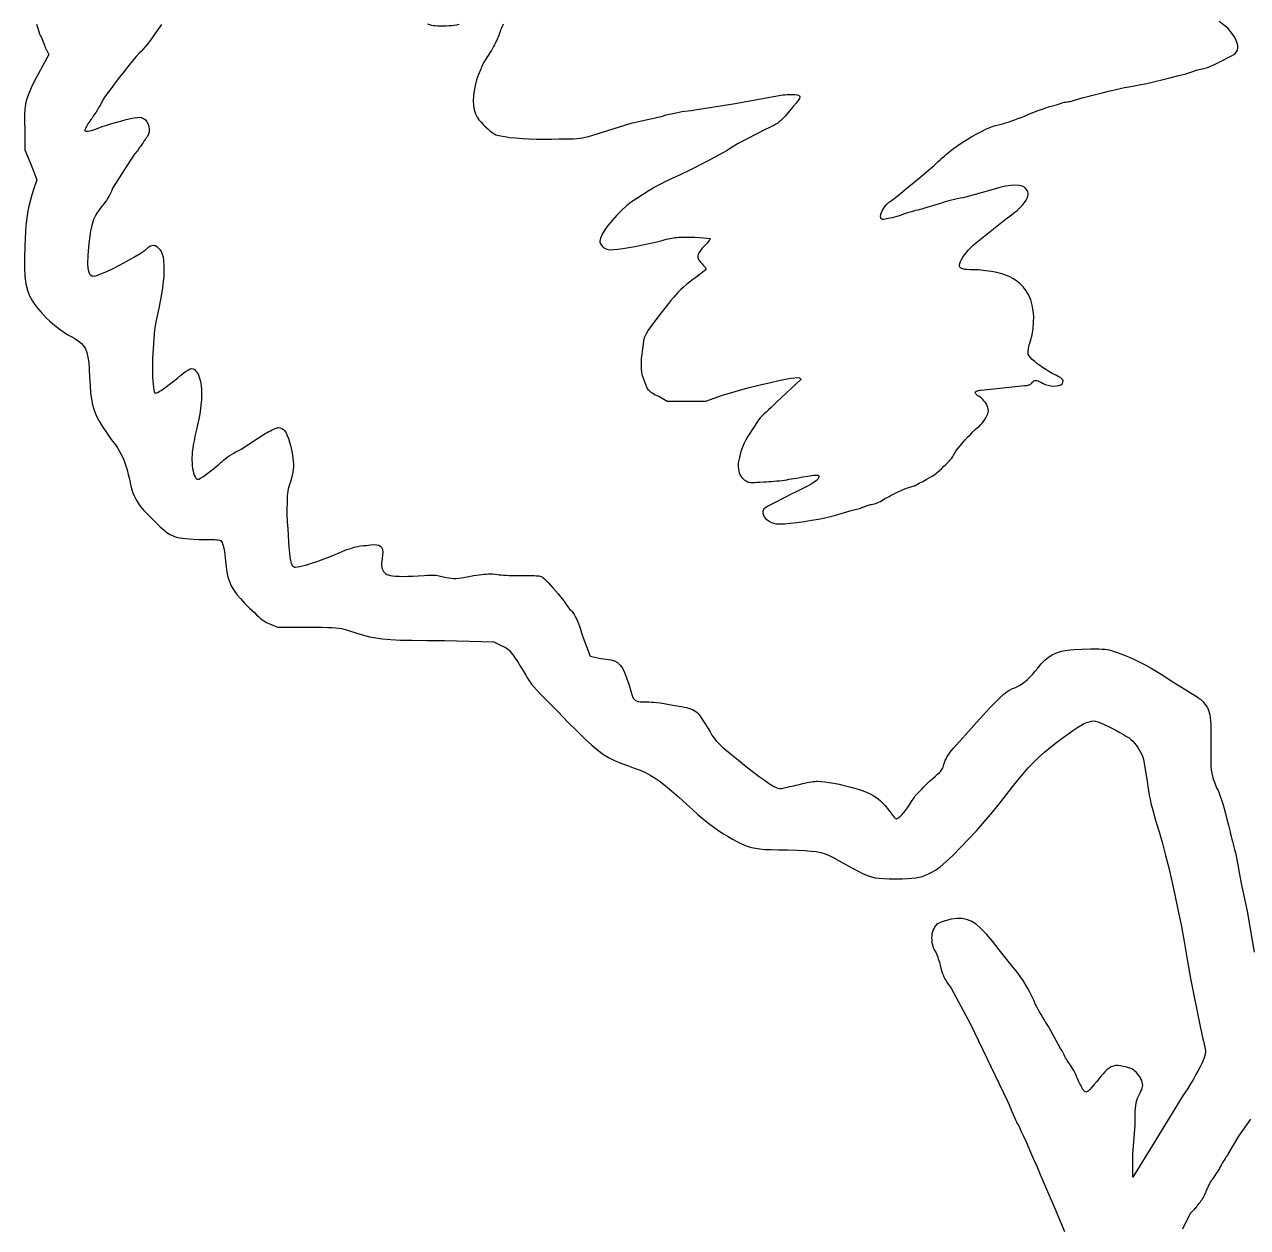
# Model space of a CAD drawing. Extents: x 0.1 to 14.4, y 0 to 16.2.
# Drawn here: x 0.57 to 3.623, y 8.661 to 11.664 of the extents above; entities that cross this region are included whole.
import ezdxf

# ---------------------------------------------------------------- set-up
doc = ezdxf.new("R2010")
doc.units = 0
doc.layers.get('0').update_dxf_attribs({"color": 5, "linetype": 'CONTINUOUS'})
doc.layers.add('1', color=1, linetype='CONTINUOUS')

msp = doc.modelspace()

# ---------------------------------------------------------------- linework, layer by layer
at = {"linetype": 'CONTINUOUS'}
for points in [[(0.6002, 11.6644), (0.6015, 11.6595), (0.603, 11.6545), (0.6049, 11.6492), (0.6071, 11.6433), (0.6096, 11.6366), (0.6114, 11.6329), (0.6132, 11.6288), (0.6149, 11.6247), (0.6166, 11.6205), (0.6182, 11.6164), (0.6198, 11.6124), (0.6212, 11.6088), (0.6225, 11.6055), (0.6236, 11.6027), (0.6246, 11.6006), (0.6306, 11.5886), (0.6156, 11.5616), (0.6041, 11.54), (0.5945, 11.5217), (0.5868, 11.5058), (0.5807, 11.4917), (0.5762, 11.4786), (0.573, 11.4658), (0.571, 11.4525), (0.5701, 11.438), (0.57, 11.4215), (0.5706, 11.4024), (0.5706, 11.3514), (0.5856, 11.3153), (0.6006, 11.2763), (0.5916, 11.2492), (0.5874, 11.2355), (0.5839, 11.2228), (0.581, 11.2107), (0.5786, 11.1989), (0.5766, 11.1869), (0.5749, 11.1744), (0.5736, 11.161), (0.5725, 11.1462), (0.5715, 11.1297), (0.5706, 11.1111), (0.57, 11.0813), (0.5701, 11.0561), (0.5713, 11.0347), (0.5736, 11.0166), (0.5773, 11.0008), (0.5827, 10.9866), (0.5899, 10.9733), (0.5991, 10.9601), (0.6106, 10.9462), (0.6246, 10.9309), (0.6323, 10.9242), (0.6392, 10.9182), (0.6455, 10.9129), (0.6514, 10.9082), (0.6569, 10.9039), (0.6623, 10.9), (0.6675, 10.8964), (0.673, 10.8929), (0.6786, 10.8894), (0.6847, 10.8859), (0.6954, 10.8799), (0.7044, 10.8741), (0.7117, 10.8682), (0.7176, 10.8616), (0.7222, 10.854), (0.7258, 10.8448), (0.7284, 10.8337), (0.7303, 10.8201), (0.7317, 10.8036), (0.7327, 10.7838), (0.7338, 10.7629), (0.7352, 10.7448), (0.7372, 10.7289), (0.7401, 10.7145), (0.744, 10.7012), (0.7492, 10.6882), (0.7558, 10.675), (0.7642, 10.6609), (0.7744, 10.6453), (0.7868, 10.6276), (0.7944, 10.618), (0.801, 10.6087), (0.8067, 10.5996), (0.8117, 10.5906), (0.8161, 10.5815), (0.8199, 10.5721), (0.8232, 10.5622), (0.8263, 10.5518), (0.8291, 10.5406), (0.8318, 10.5285), (0.8346, 10.5159), (0.8375, 10.5047), (0.8407, 10.4947), (0.8444, 10.4856), (0.8487, 10.4771), (0.8539, 10.4688), (0.86, 10.4606), (0.8673, 10.4519), (0.8759, 10.4427), (0.8859, 10.4324), (0.8927, 10.4257), (0.8987, 10.4197), (0.904, 10.4145), (0.9088, 10.4099), (0.9133, 10.4058), (0.9175, 10.4022), (0.9215, 10.3989), (0.9255, 10.3959), (0.9296, 10.3931), (0.9339, 10.3904), (0.9397, 10.388), (0.9446, 10.386), (0.9491, 10.3844), (0.9537, 10.3831), (0.9587, 10.3821), (0.9646, 10.3813), (0.9719, 10.3806), (0.9809, 10.3799), (0.9921, 10.3792), (1.006, 10.3784), (1.0162, 10.3784), (1.0252, 10.3783), (1.033, 10.3783), (1.0397, 10.3782), (1.0454, 10.378), (1.0501, 10.3777), (1.0539, 10.3773), (1.0567, 10.3768), (1.0588, 10.3762), (1.0601, 10.3754), (1.0618, 10.3733), (1.0633, 10.3706), (1.0647, 10.3674), (1.066, 10.3635), (1.0672, 10.3589), (1.0683, 10.3535), (1.0693, 10.3475), (1.0702, 10.3406), (1.0712, 10.3329), (1.0721, 10.3243), (1.0733, 10.3098), (1.0752, 10.2966), (1.0779, 10.2845), (1.0815, 10.2731), (1.0863, 10.2624), (1.0924, 10.2519), (1.0999, 10.2414), (1.1089, 10.2306), (1.1196, 10.2193), (1.1321, 10.2072), (1.1382, 10.2012), (1.1438, 10.1957), (1.1489, 10.1906), (1.1538, 10.1861), (1.1584, 10.1821), (1.1628, 10.1784), (1.1671, 10.1753), (1.1714, 10.1725), (1.1758, 10.1701), (1.1802, 10.1682), (1.2012, 10.1592), (1.2763, 10.1592), (1.2967, 10.1592), (1.3134, 10.1591), (1.327, 10.1589), (1.3379, 10.1586), (1.3469, 10.158), (1.3543, 10.1572), (1.361, 10.1561), (1.3673, 10.1546), (1.3739, 10.1526), (1.3814, 10.1502), (1.3997, 10.1444), (1.4159, 10.1396), (1.4311, 10.1357), (1.4467, 10.1326), (1.464, 10.1303), (1.4841, 10.1285), (1.5084, 10.1273), (1.538, 10.1266), (1.5743, 10.1262), (1.6186, 10.1261), (1.7417, 10.1231), (1.7598, 10.1141), (1.7656, 10.1114), (1.7709, 10.1084), (1.7757, 10.105), (1.7803, 10.1008), (1.7849, 10.0957), (1.7898, 10.0895), (1.7952, 10.0818), (1.8014, 10.0725), (1.8085, 10.0613), (1.8168, 10.048), (1.8212, 10.0396), (1.8256, 10.032), (1.8302, 10.0247), (1.8356, 10.0175), (1.842, 10.0098), (1.8497, 10.0011), (1.8591, 9.9912), (1.8705, 9.9794), (1.8844, 9.9655), (1.9009, 9.9489), (1.9275, 9.9216), (1.9502, 9.8989), (1.9695, 9.88), (1.9864, 9.8646), (2.0015, 9.8521), (2.0155, 9.8419), (2.0291, 9.8335), (2.0431, 9.8264), (2.0582, 9.82), (2.0751, 9.8138), (2.0918, 9.8078), (2.1065, 9.8021), (2.1197, 9.7963), (2.1321, 9.7899), (2.1441, 9.7827), (2.1566, 9.774), (2.17, 9.7636), (2.185, 9.7511), (2.2022, 9.7359), (2.2222, 9.7177), (2.2372, 9.7039), (2.2515, 9.6913), (2.2652, 9.6798), (2.2783, 9.6694), (2.2909, 9.6599), (2.3031, 9.6513), (2.3149, 9.6436), (2.3263, 9.6366), (2.3374, 9.6303), (2.3483, 9.6246), (2.3584, 9.6197), (2.3675, 9.6155), (2.3762, 9.6121), (2.385, 9.6094), (2.3945, 9.6074), (2.4054, 9.6058), (2.4183, 9.6047), (2.4337, 9.6041), (2.4522, 9.6037), (2.4745, 9.6036), (2.4981, 9.6028), (2.5174, 9.6019), (2.5332, 9.6007), (2.5464, 9.5991), (2.5578, 9.5968), (2.5683, 9.5937), (2.5788, 9.5893), (2.5901, 9.5837), (2.6031, 9.5765), (2.6186, 9.5676), (2.6366, 9.5578), (2.6513, 9.55), (2.6637, 9.5439), (2.6743, 9.5393), (2.6839, 9.536), (2.6934, 9.5338), (2.7035, 9.5325), (2.7149, 9.5318), (2.7284, 9.5316), (2.7447, 9.5315), (2.7605, 9.5316), (2.7738, 9.532), (2.7851, 9.5327), (2.7948, 9.5337), (2.8033, 9.5353), (2.8111, 9.5374), (2.8186, 9.5401), (2.8263, 9.5434), (2.8346, 9.5476), (2.8438, 9.5526), (2.8554, 9.5611), (2.87, 9.5737), (2.887, 9.5896), (2.9058, 9.6083), (2.9257, 9.6291), (2.9461, 9.6514), (2.9665, 9.6744), (2.9862, 9.6976), (3.0046, 9.7202), (3.021, 9.7417), (3.0358, 9.7606), (3.0496, 9.7778), (3.0627, 9.7935), (3.0756, 9.808), (3.0886, 9.8217), (3.1019, 9.8347), (3.1159, 9.8474), (3.1309, 9.8599), (3.1472, 9.8727), (3.1652, 9.8859), (3.1764, 9.8944), (3.1868, 9.9018), (3.1964, 9.9081), (3.2052, 9.9135), (3.2132, 9.9178), (3.2205, 9.9211), (3.2271, 9.9235), (3.2331, 9.9249), (3.2385, 9.9254), (3.2432, 9.9249), (3.2488, 9.9233), (3.256, 9.9206), (3.2646, 9.9168), (3.2741, 9.9123), (3.2842, 9.9073), (3.2943, 9.902), (3.3041, 9.8967), (3.3131, 9.8916), (3.321, 9.8869), (3.3273, 9.8829), (3.3318, 9.879), (3.3363, 9.8747), (3.3406, 9.8699), (3.3448, 9.8647), (3.3487, 9.8592), (3.3524, 9.8535), (3.3558, 9.8475), (3.3588, 9.8414), (3.3613, 9.8351), (3.3634, 9.8288), (3.3724, 9.7748), (3.3741, 9.7621), (3.3758, 9.7507), (3.3775, 9.7401), (3.3795, 9.73), (3.3818, 9.7196), (3.3845, 9.7086), (3.3878, 9.6965), (3.3918, 9.6828), (3.3966, 9.667), (3.4024, 9.6486), (3.4104, 9.6195), (3.4183, 9.5895), (3.4261, 9.5584), (3.4338, 9.5257), (3.4414, 9.4914), (3.4491, 9.4549), (3.4568, 9.4161), (3.4646, 9.3746), (3.4725, 9.3301), (3.4805, 9.2823), (3.5045, 9.1622), (3.5078, 9.1474), (3.5107, 9.1354), (3.513, 9.1256), (3.5148, 9.1178), (3.5161, 9.1115), (3.517, 9.1064), (3.5175, 9.1021), (3.5176, 9.0982), (3.5172, 9.0943), (3.5165, 9.0901), (3.5144, 9.0843), (3.5118, 9.0778), (3.5084, 9.0704), (3.5044, 9.0621), (3.4996, 9.0529), (3.494, 9.0427), (3.4876, 9.0315), (3.4802, 9.0192), (3.4718, 9.0057), (3.4625, 8.991), (3.3844, 8.8649), (3.3363, 8.7868), (3.3363, 8.8048), (3.3363, 8.8438), (3.3423, 8.9159), (3.3424, 8.9292), (3.3424, 8.9405), (3.3427, 8.9501), (3.3431, 8.9583), (3.3438, 8.9655), (3.3449, 8.9719), (3.3465, 8.978), (3.3485, 8.984), (3.3511, 8.9902), (3.3544, 8.997), (3.3568, 9.0013), (3.3587, 9.0054), (3.36, 9.0092), (3.3608, 9.0129), (3.3611, 9.0165), (3.3608, 9.0201), (3.36, 9.0238), (3.3587, 9.0276), (3.3568, 9.0317), (3.3544, 9.036), (3.3516, 9.0404), (3.3485, 9.0443), (3.3453, 9.0479), (3.3417, 9.0512), (3.3378, 9.0541), (3.3336, 9.0566), (3.329, 9.0587), (3.3239, 9.0605), (3.3184, 9.062), (3.3123, 9.0631), (3.3054, 9.0645), (3.2992, 9.0651), (3.2934, 9.065), (3.2879, 9.0639), (3.2827, 9.0619), (3.2775, 9.059), (3.2723, 9.0549), (3.267, 9.0498), (3.2613, 9.0435), (3.2553, 9.036), (3.2463, 9.0255), (3.2391, 9.017), (3.2334, 9.0105), (3.229, 9.0056), (3.2256, 9.0023), (3.223, 9.0001), (3.221, 8.9991), (3.2194, 8.9988), (3.2179, 8.9992), (3.2162, 9), (3.2151, 9.0013), (3.2138, 9.0031), (3.2121, 9.0056), (3.2103, 9.0086), (3.2083, 9.012), (3.2063, 9.0158), (3.2042, 9.0198), (3.2021, 9.0241), (3.2001, 9.0285), (3.1982, 9.033), (3.1962, 9.0377), (3.194, 9.0426), (3.1915, 9.0476), (3.1889, 9.0526), (3.1862, 9.0574), (3.1835, 9.062), (3.1809, 9.0662), (3.1784, 9.0698), (3.1761, 9.0728), (3.1742, 9.0751), (3.1724, 9.0779), (3.1706, 9.0811), (3.1688, 9.0845), (3.167, 9.088), (3.1652, 9.0916), (3.1634, 9.0952), (3.1616, 9.0987), (3.1598, 9.1021), (3.158, 9.1052), (3.1562, 9.1081), (3.1261, 9.1622), (3.1224, 9.1678), (3.1187, 9.1739), (3.1148, 9.1802), (3.111, 9.1866), (3.1074, 9.1929), (3.1039, 9.1991), (3.1006, 9.205), (3.0977, 9.2104), (3.0951, 9.2152), (3.0931, 9.2192), (3.0892, 9.2285), (3.0846, 9.2381), (3.0795, 9.2479), (3.0741, 9.2578), (3.0683, 9.2676), (3.0624, 9.2772), (3.0564, 9.2863), (3.0504, 9.2948), (3.0446, 9.3025), (3.039, 9.3093), (3.003, 9.3544), (2.9861, 9.3758), (2.9711, 9.3933), (2.9575, 9.4072), (2.9451, 9.4178), (2.9332, 9.4253), (2.9215, 9.43), (2.9095, 9.4322), (2.8969, 9.4322), (2.8832, 9.4302), (2.8679, 9.4264), (2.8628, 9.4247), (2.8584, 9.4231), (2.8546, 9.4216), (2.8514, 9.4201), (2.8487, 9.4185), (2.8465, 9.4169), (2.8446, 9.4151), (2.8431, 9.4132), (2.8418, 9.4109), (2.8408, 9.4084), (2.8384, 9.4038), (2.8365, 9.399), (2.8352, 9.3941), (2.8344, 9.3889), (2.8341, 9.3836), (2.8344, 9.3781), (2.8352, 9.3725), (2.8365, 9.3666), (2.8384, 9.3606), (2.8408, 9.3544), (2.8426, 9.3514), (2.8444, 9.348), (2.8462, 9.3442), (2.8479, 9.3402), (2.8495, 9.336), (2.851, 9.3316), (2.8524, 9.3273), (2.8537, 9.3231), (2.8549, 9.3191), (2.8559, 9.3153), (2.8576, 9.3085), (2.8592, 9.3025), (2.8609, 9.2969), (2.8628, 9.2918), (2.8649, 9.2868), (2.8673, 9.2818), (2.8702, 9.2766), (2.8737, 9.2711), (2.8779, 9.265), (2.8829, 9.2583), (2.9309, 9.1682), (2.982, 9.0631), (3.024, 8.976), (3.0276, 8.9671), (3.0312, 8.9585), (3.0346, 8.9503), (3.0379, 8.9427), (3.0409, 8.9358), (3.0437, 8.9297), (3.0462, 8.9245), (3.0482, 8.9204), (3.0499, 8.9175), (3.0511, 8.9159), (3.0538, 8.9102), (3.0581, 8.9008), (3.0637, 8.8886), (3.0701, 8.8743), (3.077, 8.8589), (3.0839, 8.843), (3.0906, 8.8277), (3.0966, 8.8137), (3.1016, 8.8018), (3.1051, 8.7928), (3.1261, 8.7447), (3.1355, 8.7238), (3.1453, 8.7008), (3.1554, 8.6764), (3.1656, 8.651)], [(1.5761, 11.6658), (1.581, 11.6639), (1.5856, 11.6625), (1.5901, 11.6616), (1.5951, 11.6611), (1.6007, 11.6608), (1.6075, 11.6607), (1.6156, 11.6607), (1.6226, 11.6608), (1.6292, 11.661), (1.6355, 11.6616), (1.6418, 11.6623), (1.6483, 11.6633), (1.655, 11.6646)], [(1.7648, 11.6646), (1.7636, 11.6621), (1.7624, 11.6592), (1.7611, 11.6561), (1.7598, 11.6528), (1.7584, 11.6494), (1.7571, 11.646), (1.7559, 11.6426), (1.7547, 11.6395), (1.7537, 11.6366), (1.7527, 11.6337), (1.7513, 11.6303), (1.7496, 11.6264), (1.7476, 11.6223), (1.7455, 11.6179), (1.7432, 11.6133), (1.7407, 11.6086), (1.7381, 11.6039), (1.7354, 11.5992), (1.7327, 11.5946), (1.73, 11.5907), (1.7271, 11.5865), (1.7241, 11.5819), (1.7212, 11.5772), (1.7185, 11.5724), (1.7159, 11.5678), (1.7135, 11.5633), (1.7115, 11.5592), (1.7099, 11.5556), (1.7087, 11.5526), (1.7029, 11.539), (1.6983, 11.5254), (1.6947, 11.5119), (1.6921, 11.4986), (1.6907, 11.4857), (1.6903, 11.4734), (1.691, 11.4618), (1.6928, 11.451), (1.6957, 11.4412), (1.6997, 11.4324), (1.7045, 11.4261), (1.7096, 11.42), (1.7151, 11.414), (1.7207, 11.4084), (1.7264, 11.4032), (1.7319, 11.3985), (1.7373, 11.3945), (1.7423, 11.3912), (1.7468, 11.3888), (1.7508, 11.3874), (1.7585, 11.3856), (1.769, 11.3839), (1.7817, 11.3822), (1.7964, 11.3808), (1.8127, 11.3795), (1.8301, 11.3785), (1.8483, 11.3779), (1.8669, 11.3776), (1.8856, 11.3777), (1.9039, 11.3784), (1.9186, 11.3784), (1.9306, 11.3785), (1.9405, 11.3787), (1.9488, 11.3791), (1.9561, 11.3799), (1.9629, 11.381), (1.9699, 11.3825), (1.9775, 11.3845), (1.9864, 11.3871), (1.997, 11.3904), (2.0841, 11.4174), (2.1622, 11.4354), (2.1717, 11.438), (2.1804, 11.4402), (2.1886, 11.4421), (2.1963, 11.4437), (2.2038, 11.4452), (2.2112, 11.4465), (2.2187, 11.4476), (2.2264, 11.4486), (2.2346, 11.4495), (2.2432, 11.4505), (2.3393, 11.4655), (2.4535, 11.4865), (2.4581, 11.4873), (2.463, 11.4879), (2.4679, 11.4885), (2.4728, 11.4888), (2.4775, 11.4891), (2.4818, 11.4893), (2.4856, 11.4894), (2.4887, 11.4895), (2.4911, 11.4895), (2.4925, 11.4895), (2.4981, 11.4885), (2.5021, 11.4873), (2.5045, 11.4856), (2.5052, 11.483), (2.5041, 11.4794), (2.5011, 11.4743), (2.4962, 11.4677), (2.4891, 11.4592), (2.4799, 11.4485), (2.4685, 11.4354), (2.4649, 11.4312), (2.4615, 11.4274), (2.4579, 11.4239), (2.4541, 11.4208), (2.4501, 11.4178), (2.4455, 11.4149), (2.4404, 11.412), (2.4346, 11.409), (2.428, 11.4058), (2.4204, 11.4024), (2.3514, 11.3664), (2.3368, 11.3574), (2.3221, 11.3487), (2.3071, 11.3401), (2.2919, 11.3316), (2.2763, 11.3232), (2.2603, 11.3149), (2.244, 11.3067), (2.2272, 11.2985), (2.21, 11.2904), (2.1922, 11.2823), (2.1841, 11.2786), (2.1761, 11.2748), (2.1684, 11.271), (2.1609, 11.2672), (2.1539, 11.2635), (2.1474, 11.26), (2.1416, 11.2568), (2.1366, 11.2538), (2.1324, 11.2513), (2.1291, 11.2492), (2.0961, 11.2282), (2.0848, 11.2208), (2.0729, 11.2112), (2.0607, 11.2002), (2.0488, 11.1882), (2.0375, 11.1757), (2.0273, 11.1631), (2.0187, 11.1511), (2.0119, 11.1401), (2.0076, 11.1306), (2.006, 11.1231), (2.0063, 11.1204), (2.007, 11.1178), (2.0083, 11.1152), (2.0099, 11.1127), (2.012, 11.1104), (2.0144, 11.1082), (2.0172, 11.1063), (2.0202, 11.1046), (2.0235, 11.1032), (2.027, 11.1021), (2.0323, 11.1016), (2.0405, 11.102), (2.0511, 11.103), (2.0638, 11.1047), (2.0781, 11.107), (2.0934, 11.1097), (2.1094, 11.1127), (2.1254, 11.116), (2.1412, 11.1195), (2.1562, 11.1231), (2.1616, 11.1248), (2.1669, 11.1264), (2.1721, 11.1277), (2.177, 11.1289), (2.1817, 11.1299), (2.186, 11.1307), (2.1899, 11.1313), (2.1932, 11.1318), (2.1961, 11.132), (2.1982, 11.1321), (2.2034, 11.1329), (2.2113, 11.1333), (2.2211, 11.1334), (2.2321, 11.1332), (2.2436, 11.1329), (2.2548, 11.1324), (2.2651, 11.1317), (2.2735, 11.1309), (2.2795, 11.13), (2.2823, 11.1291), (2.2816, 11.1281), (2.2807, 11.1269), (2.2796, 11.1254), (2.2782, 11.1235), (2.2764, 11.1213), (2.2745, 11.119), (2.2723, 11.1164), (2.2699, 11.1138), (2.2673, 11.1111), (2.2616, 11.1052), (2.2571, 11.0998), (2.2539, 11.095), (2.2517, 11.0905), (2.2508, 11.0863), (2.2508, 11.0823), (2.252, 11.0784), (2.2541, 11.0745), (2.2572, 11.0704), (2.2613, 11.0661), (2.263, 11.0643), (2.2648, 11.0625), (2.2664, 11.0607), (2.2679, 11.059), (2.2691, 11.0574), (2.2701, 11.0559), (2.2708, 11.0545), (2.2711, 11.0532), (2.2709, 11.052), (2.2703, 11.0511), (2.2462, 11.033), (2.2376, 11.0268), (2.2296, 11.0207), (2.2221, 11.0146), (2.215, 11.0085), (2.2083, 11.0023), (2.2019, 10.9958), (2.1957, 10.9892), (2.1896, 10.9822), (2.1834, 10.9748), (2.1772, 10.967), (2.1594, 10.9444), (2.1455, 10.9265), (2.1349, 10.9123), (2.1271, 10.9009), (2.1216, 10.8915), (2.1179, 10.8831), (2.1155, 10.8747), (2.1139, 10.8655), (2.1126, 10.8545), (2.1111, 10.8408), (2.1103, 10.8349), (2.1097, 10.8298), (2.1092, 10.8251), (2.109, 10.8207), (2.1089, 10.8164), (2.109, 10.8121), (2.1092, 10.8074), (2.1097, 10.8023), (2.1103, 10.7965), (2.1111, 10.7898), (2.1231, 10.7568), (2.1243, 10.7549), (2.126, 10.7528), (2.1281, 10.7507), (2.1307, 10.7485), (2.1336, 10.7462), (2.137, 10.744), (2.1406, 10.7418), (2.1446, 10.7396), (2.1487, 10.7376), (2.1532, 10.7357), (2.1742, 10.7237), (2.2222, 10.7237), (2.2703, 10.7237), (2.3123, 10.7387), (2.3754, 10.7568), (2.4061, 10.7642), (2.4318, 10.7702), (2.4529, 10.7749), (2.4699, 10.7784), (2.4831, 10.7808), (2.493, 10.782), (2.5, 10.7823), (2.5044, 10.7817), (2.5068, 10.7801), (2.5075, 10.7778), (2.4474, 10.7207), (2.4404, 10.7144), (2.4335, 10.7082), (2.427, 10.7022), (2.421, 10.6965), (2.4155, 10.6911), (2.4107, 10.6861), (2.4066, 10.6817), (2.4032, 10.678), (2.4008, 10.6749), (2.3994, 10.6727), (2.3784, 10.6396), (2.374, 10.6328), (2.3698, 10.6252), (2.3659, 10.617), (2.3624, 10.6085), (2.3592, 10.5998), (2.3565, 10.5914), (2.3544, 10.5834), (2.3527, 10.5761), (2.3517, 10.5698), (2.3514, 10.5646), (2.3515, 10.5593), (2.3521, 10.5542), (2.353, 10.5493), (2.3542, 10.5448), (2.3559, 10.5405), (2.3578, 10.5367), (2.3602, 10.5332), (2.3629, 10.5302), (2.366, 10.5276), (2.3694, 10.5255), (2.3719, 10.5239), (2.3743, 10.5226), (2.3768, 10.5217), (2.3796, 10.521), (2.3829, 10.5206), (2.3869, 10.5206), (2.3918, 10.5207), (2.3979, 10.5211), (2.4054, 10.5217), (2.4144, 10.5225), (2.4209, 10.5226), (2.4276, 10.5229), (2.4345, 10.5233), (2.4414, 10.5238), (2.4482, 10.5244), (2.4548, 10.5251), (2.4612, 10.5259), (2.4672, 10.5267), (2.4726, 10.5276), (2.4775, 10.5285), (2.497, 10.5318), (2.5127, 10.5344), (2.5249, 10.5363), (2.5342, 10.5378), (2.5409, 10.5387), (2.5456, 10.5391), (2.5486, 10.5392), (2.5505, 10.5389), (2.5517, 10.5383), (2.5526, 10.5375), (2.553, 10.5348), (2.5523, 10.532), (2.5502, 10.5289), (2.5466, 10.5254), (2.5413, 10.5214), (2.534, 10.5168), (2.5244, 10.5114), (2.5125, 10.5052), (2.4979, 10.4979), (2.4805, 10.4895), (2.4699, 10.4842), (2.4598, 10.4791), (2.4503, 10.4743), (2.4417, 10.4699), (2.4339, 10.4658), (2.4273, 10.4622), (2.4219, 10.4592), (2.4178, 10.4566), (2.4153, 10.4547), (2.4144, 10.4535), (2.4132, 10.4489), (2.4132, 10.4442), (2.4144, 10.4396), (2.4165, 10.4352), (2.4197, 10.4309), (2.4237, 10.4271), (2.4286, 10.4237), (2.4342, 10.4209), (2.4405, 10.4187), (2.4474, 10.4174), (2.4551, 10.417), (2.4668, 10.4176), (2.4814, 10.4189), (2.4982, 10.4209), (2.5161, 10.4234), (2.5344, 10.4263), (2.5519, 10.4294), (2.568, 10.4325), (2.5815, 10.4356), (2.5916, 10.4384), (2.6336, 10.4505), (2.6577, 10.4565), (2.6588, 10.4574), (2.6604, 10.4583), (2.6625, 10.4592), (2.6648, 10.4601), (2.6674, 10.461), (2.6702, 10.4619), (2.6731, 10.4628), (2.676, 10.4637), (2.6789, 10.4646), (2.6817, 10.4655), (2.6846, 10.4656), (2.6877, 10.4662), (2.6912, 10.467), (2.6948, 10.4682), (2.6986, 10.4696), (2.7024, 10.4713), (2.7063, 10.4733), (2.7102, 10.4755), (2.714, 10.4779), (2.7177, 10.4805), (2.723, 10.4832), (2.7281, 10.4859), (2.7334, 10.4887), (2.7389, 10.4917), (2.7451, 10.4947), (2.7521, 10.498), (2.7601, 10.5015), (2.7694, 10.5052), (2.7802, 10.5092), (2.7928, 10.5135), (2.8031, 10.5187), (2.8124, 10.5234), (2.8209, 10.5279), (2.8285, 10.5322), (2.8356, 10.5364), (2.8421, 10.5408), (2.8482, 10.5453), (2.8539, 10.5502), (2.8594, 10.5556), (2.8649, 10.5616), (2.8685, 10.5644), (2.872, 10.5676), (2.8754, 10.571), (2.8787, 10.5745), (2.8818, 10.5781), (2.8845, 10.5817), (2.887, 10.5852), (2.8891, 10.5886), (2.8907, 10.5917), (2.8919, 10.5946), (2.8959, 10.6003), (2.9007, 10.6066), (2.9061, 10.6133), (2.912, 10.6203), (2.9182, 10.6273), (2.9245, 10.6342), (2.931, 10.6408), (2.9373, 10.6471), (2.9433, 10.6527), (2.9489, 10.6577), (2.9526, 10.6607), (2.9564, 10.6643), (2.9601, 10.6684), (2.9636, 10.6729), (2.967, 10.6776), (2.9699, 10.6823), (2.9724, 10.687), (2.9743, 10.6916), (2.9755, 10.6959), (2.976, 10.6997), (2.9756, 10.7035), (2.9746, 10.7075), (2.9731, 10.7117), (2.971, 10.7158), (2.9685, 10.72), (2.9656, 10.7239), (2.9624, 10.7276), (2.9591, 10.7308), (2.9555, 10.7336), (2.952, 10.7357), (2.9502, 10.7367), (2.9487, 10.7378), (2.9474, 10.739), (2.9462, 10.7402), (2.9452, 10.7414), (2.9444, 10.7424), (2.9438, 10.7434), (2.9433, 10.7441), (2.943, 10.7446), (2.9429, 10.7447), (2.9431, 10.7456), (2.9436, 10.7465), (2.9445, 10.7474), (2.9456, 10.7482), (2.9471, 10.7489), (2.9488, 10.7495), (2.9507, 10.75), (2.9529, 10.7504), (2.9554, 10.7507), (2.958, 10.7508), (3.012, 10.7568), (3.0661, 10.7628), (3.0694, 10.7629), (3.0723, 10.7631), (3.0747, 10.7635), (3.0767, 10.764), (3.0785, 10.7646), (3.0799, 10.7654), (3.0811, 10.7661), (3.0822, 10.767), (3.0832, 10.7679), (3.0841, 10.7688), (3.0859, 10.7712), (3.0878, 10.7731), (3.0897, 10.7744), (3.0919, 10.7753), (3.0942, 10.7755), (3.0968, 10.7753), (3.0998, 10.7744), (3.1031, 10.7731), (3.1069, 10.7712), (3.1111, 10.7688), (3.1177, 10.7656), (3.1248, 10.7633), (3.132, 10.7619), (3.139, 10.7614), (3.1456, 10.7616), (3.1515, 10.7627), (3.1564, 10.7646), (3.16, 10.7672), (3.162, 10.7706), (3.1622, 10.7748), (3.162, 10.7758), (3.1614, 10.7769), (3.1603, 10.7783), (3.1587, 10.7798), (3.1565, 10.7815), (3.1537, 10.7834), (3.1502, 10.7855), (3.146, 10.7878), (3.141, 10.7902), (3.1351, 10.7928), (3.1271, 10.7975), (3.1191, 10.8024), (3.1114, 10.8075), (3.104, 10.8127), (3.0972, 10.8179), (3.091, 10.8231), (3.0856, 10.828), (3.081, 10.8327), (3.0775, 10.837), (3.0751, 10.8408), (3.0751, 10.8427), (3.0751, 10.8448), (3.0752, 10.8472), (3.0755, 10.8499), (3.0758, 10.8529), (3.0764, 10.8562), (3.0771, 10.8599), (3.0781, 10.8641), (3.0795, 10.8687), (3.0811, 10.8739), (3.085, 10.8893), (3.0876, 10.9047), (3.0889, 10.9199), (3.089, 10.9349), (3.0878, 10.9493), (3.0854, 10.9632), (3.0817, 10.9762), (3.0768, 10.9883), (3.0705, 10.9993), (3.0631, 11.009), (3.055, 11.0166), (3.0469, 11.0232), (3.0385, 11.0289), (3.0296, 11.0337), (3.0199, 11.0379), (3.0092, 11.0414), (2.9973, 11.0444), (2.984, 11.047), (2.9689, 11.0491), (2.952, 11.0511), (2.9404, 11.0511), (2.9308, 11.0514), (2.923, 11.0519), (2.9169, 11.0527), (2.9122, 11.0537), (2.9087, 11.0549), (2.9063, 11.0565), (2.9049, 11.0584), (2.9041, 11.0605), (2.9039, 11.0631), (2.9045, 11.0671), (2.9062, 11.0719), (2.9089, 11.0772), (2.9125, 11.083), (2.9167, 11.089), (2.9214, 11.0951), (2.9266, 11.1011), (2.932, 11.1069), (2.9375, 11.1123), (2.9429, 11.1171), (3.018, 11.1772), (3.0291, 11.1851), (3.0389, 11.1927), (3.0476, 11.1999), (3.055, 11.2067), (3.0612, 11.2132), (3.0662, 11.2193), (3.0701, 11.2251), (3.0729, 11.2305), (3.0745, 11.2356), (3.0751, 11.2402), (3.0742, 11.2469), (3.0715, 11.2524), (3.0671, 11.2568), (3.0608, 11.26), (3.0529, 11.262), (3.0433, 11.2627), (3.032, 11.2621), (3.0189, 11.2602), (3.0043, 11.2569), (2.988, 11.2523), (2.9129, 11.2312), (2.9056, 11.2302), (2.8983, 11.2288), (2.891, 11.2272), (2.884, 11.2255), (2.8773, 11.2237), (2.871, 11.2219), (2.8653, 11.2202), (2.8603, 11.2186), (2.8561, 11.2173), (2.8529, 11.2162), (2.8138, 11.2042), (2.8098, 11.2032), (2.805, 11.202), (2.7995, 11.2007), (2.7935, 11.1992), (2.7872, 11.1974), (2.7805, 11.1956), (2.7737, 11.1935), (2.7669, 11.1912), (2.7602, 11.1888), (2.7538, 11.1862), (2.7475, 11.1845), (2.7416, 11.1829), (2.736, 11.1816), (2.7307, 11.1804), (2.726, 11.1794), (2.7218, 11.1786), (2.7181, 11.178), (2.7152, 11.1775), (2.713, 11.1773), (2.7117, 11.1772), (2.7088, 11.1788), (2.7072, 11.1815), (2.7068, 11.1853), (2.7075, 11.1898), (2.7091, 11.1948), (2.7115, 11.2001), (2.7146, 11.2054), (2.7182, 11.2105), (2.7223, 11.2152), (2.7267, 11.2192), (2.7343, 11.2248), (2.7441, 11.2324), (2.7555, 11.2414), (2.7682, 11.2516), (2.7815, 11.2624), (2.795, 11.2735), (2.8083, 11.2844), (2.8206, 11.2949), (2.8316, 11.3043), (2.8408, 11.3123), (2.8455, 11.3169), (2.8505, 11.3216), (2.8556, 11.3263), (2.8608, 11.331), (2.866, 11.3356), (2.8711, 11.34), (2.8761, 11.3441), (2.8807, 11.348), (2.885, 11.3514), (2.8889, 11.3544), (2.8994, 11.3617), (2.9108, 11.3692), (2.9228, 11.3767), (2.935, 11.384), (2.9471, 11.3908), (2.9587, 11.397), (2.9696, 11.4023), (2.9793, 11.4066), (2.9876, 11.4097), (2.994, 11.4114), (3.001, 11.4132), (3.0078, 11.4151), (3.0145, 11.417), (3.0211, 11.419), (3.0278, 11.4212), (3.0346, 11.4235), (3.0418, 11.4261), (3.0494, 11.4289), (3.0574, 11.432), (3.0661, 11.4354), (3.0783, 11.4406), (3.0898, 11.4452), (3.1006, 11.4493), (3.1106, 11.4529), (3.1197, 11.4561), (3.1281, 11.4588), (3.1357, 11.4611), (3.1424, 11.4629), (3.1482, 11.4644), (3.1532, 11.4655), (3.1551, 11.4664), (3.1574, 11.4672), (3.1599, 11.4681), (3.1627, 11.4689), (3.1655, 11.4696), (3.1685, 11.4702), (3.1715, 11.4707), (3.1745, 11.4711), (3.1774, 11.4714), (3.1802, 11.4715), (3.2102, 11.4805), (3.2231, 11.4841), (3.2365, 11.4876), (3.2499, 11.491), (3.2632, 11.4943), (3.2759, 11.4974), (3.2878, 11.5002), (3.2986, 11.5026), (3.308, 11.5047), (3.3157, 11.5063), (3.3213, 11.5075), (3.3355, 11.5098), (3.3524, 11.513), (3.3712, 11.517), (3.3913, 11.5214), (3.4118, 11.5263), (3.432, 11.5313), (3.4512, 11.5363), (3.4687, 11.5411), (3.4837, 11.5456), (3.4955, 11.5495), (3.5195, 11.5556), (3.5228, 11.5564), (3.5287, 11.5587), (3.5366, 11.5622), (3.5457, 11.5665), (3.5556, 11.5713), (3.5654, 11.5763), (3.5745, 11.5812), (3.5824, 11.5855), (3.5883, 11.5891), (3.5916, 11.5916), (3.5954, 11.5955), (3.5978, 11.6002), (3.5989, 11.6054), (3.5987, 11.6112), (3.5972, 11.6175), (3.5946, 11.6242), (3.5909, 11.6314), (3.5861, 11.6389), (3.5803, 11.6466), (3.5736, 11.6547), (3.5632, 11.6633), (3.552, 11.6712)]]:
    msp.add_lwpolyline(points, dxfattribs=at)
at = {"layer": '1', "linetype": 'CONTINUOUS'}
for points in [[(0.9117, 11.6641), (0.904, 11.6525), (0.8957, 11.6404), (0.8871, 11.6284), (0.8789, 11.6174), (0.8716, 11.6081), (0.8657, 11.6013), (0.8619, 11.5976), (0.8563, 11.5923), (0.8487, 11.584), (0.8397, 11.5732), (0.8295, 11.5607), (0.8187, 11.5469), (0.8076, 11.5325), (0.7966, 11.5181), (0.7862, 11.5042), (0.7768, 11.4915), (0.7688, 11.4805), (0.7659, 11.4749), (0.7627, 11.4691), (0.7594, 11.4631), (0.7558, 11.4571), (0.7522, 11.4512), (0.7487, 11.4454), (0.7451, 11.44), (0.7418, 11.4349), (0.7386, 11.4304), (0.7357, 11.4264), (0.7331, 11.4228), (0.7307, 11.4193), (0.7285, 11.4159), (0.7266, 11.4126), (0.7248, 11.4095), (0.7234, 11.4068), (0.7223, 11.4043), (0.7214, 11.4022), (0.7209, 11.4006), (0.7207, 11.3994), (0.7211, 11.3986), (0.7221, 11.398), (0.7239, 11.3977), (0.7263, 11.3976), (0.7294, 11.3979), (0.733, 11.3985), (0.7373, 11.3996), (0.7422, 11.401), (0.7477, 11.403), (0.7538, 11.4054), (0.7643, 11.4091), (0.7759, 11.4128), (0.7881, 11.4165), (0.8005, 11.4201), (0.8127, 11.4234), (0.8242, 11.4264), (0.8348, 11.4289), (0.8438, 11.4308), (0.851, 11.432), (0.8559, 11.4324), (0.8619, 11.4316), (0.8673, 11.4292), (0.8719, 11.4255), (0.8758, 11.4207), (0.8787, 11.4152), (0.8807, 11.4091), (0.8816, 11.4027), (0.8813, 11.3963), (0.8798, 11.3901), (0.8769, 11.3844), (0.8759, 11.3833), (0.8748, 11.3819), (0.8735, 11.3803), (0.8722, 11.3785), (0.8709, 11.3765), (0.8695, 11.3744), (0.8682, 11.3723), (0.867, 11.3703), (0.8659, 11.3682), (0.8649, 11.3664), (0.8631, 11.3644), (0.8612, 11.3621), (0.8594, 11.3596), (0.8575, 11.3568), (0.8555, 11.354), (0.8534, 11.351), (0.8512, 11.348), (0.8489, 11.345), (0.8465, 11.3421), (0.8438, 11.3393), (0.7898, 11.2553), (0.7878, 11.2499), (0.7855, 11.2445), (0.783, 11.2393), (0.7803, 11.2342), (0.7774, 11.2294), (0.7744, 11.2248), (0.7714, 11.2205), (0.7685, 11.2166), (0.7655, 11.2132), (0.7628, 11.2102), (0.7562, 11.2015), (0.7507, 11.1933), (0.7462, 11.1851), (0.7425, 11.1769), (0.7395, 11.1682), (0.737, 11.1587), (0.735, 11.1483), (0.7332, 11.1366), (0.7315, 11.1233), (0.7297, 11.1081), (0.7289, 11.0973), (0.7283, 11.088), (0.7278, 11.0802), (0.7276, 11.0736), (0.7275, 11.0679), (0.7276, 11.0631), (0.7278, 11.0589), (0.7283, 11.0552), (0.7289, 11.0516), (0.7297, 11.048), (0.7306, 11.0455), (0.7316, 11.0433), (0.7325, 11.0415), (0.7335, 11.0399), (0.7346, 11.0387), (0.7358, 11.0377), (0.7371, 11.0369), (0.7385, 11.0364), (0.74, 11.0361), (0.7417, 11.036), (0.748, 11.0368), (0.7587, 11.0404), (0.7729, 11.0463), (0.7895, 11.0541), (0.8074, 11.0631), (0.8256, 11.0728), (0.843, 11.0827), (0.8586, 11.0922), (0.8712, 11.1009), (0.8799, 11.1081), (0.8837, 11.111), (0.8877, 11.1125), (0.8918, 11.1128), (0.896, 11.1118), (0.9002, 11.1096), (0.9041, 11.1064), (0.9077, 11.1021), (0.911, 11.097), (0.9138, 11.0909), (0.9159, 11.0841), (0.9174, 11.0736), (0.9181, 11.0622), (0.9182, 11.0496), (0.9175, 11.0362), (0.9163, 11.0218), (0.9144, 11.0065), (0.9119, 10.9903), (0.9088, 10.9733), (0.9051, 10.9555), (0.9009, 10.9369), (0.8976, 10.9217), (0.8948, 10.902), (0.8926, 10.8791), (0.891, 10.8546), (0.89, 10.8296), (0.8897, 10.8055), (0.8899, 10.7836), (0.8909, 10.7653), (0.8925, 10.7519), (0.8949, 10.7447), (0.8969, 10.7442), (0.8994, 10.7445), (0.9025, 10.7455), (0.9063, 10.7475), (0.911, 10.7504), (0.9167, 10.7543), (0.9236, 10.7592), (0.9316, 10.7652), (0.941, 10.7724), (0.9519, 10.7808), (0.9604, 10.7882), (0.9676, 10.7942), (0.9739, 10.7988), (0.9792, 10.8021), (0.9839, 10.8041), (0.9878, 10.8048), (0.9913, 10.8043), (0.9944, 10.8026), (0.9973, 10.7997), (1, 10.7958), (1.0041, 10.789), (1.0073, 10.7813), (1.0096, 10.7727), (1.0112, 10.763), (1.012, 10.7523), (1.0121, 10.7404), (1.0115, 10.7275), (1.0103, 10.7134), (1.0084, 10.6982), (1.006, 10.6817), (1.0018, 10.6647), (0.9984, 10.6497), (0.9955, 10.6365), (0.9932, 10.6248), (0.9914, 10.6145), (0.99, 10.6054), (0.989, 10.5972), (0.9884, 10.5898), (0.9881, 10.583), (0.988, 10.5766), (0.9882, 10.5694), (0.9887, 10.5624), (0.9895, 10.5556), (0.9907, 10.5493), (0.9921, 10.5435), (0.9938, 10.5385), (0.9958, 10.5344), (0.998, 10.5312), (1.0004, 10.5292), (1.003, 10.5285), (1.0056, 10.5293), (1.0098, 10.5315), (1.0151, 10.5348), (1.0214, 10.539), (1.0281, 10.5439), (1.0352, 10.5493), (1.0422, 10.5549), (1.0489, 10.5604), (1.055, 10.5657), (1.0601, 10.5706), (1.0631, 10.5734), (1.0668, 10.5766), (1.0711, 10.58), (1.0759, 10.5835), (1.0811, 10.5871), (1.0866, 10.5907), (1.0925, 10.5942), (1.0986, 10.5976), (1.1048, 10.6007), (1.1111, 10.6036), (1.1712, 10.6426), (1.1757, 10.6453), (1.1801, 10.6477), (1.1844, 10.6499), (1.1884, 10.6518), (1.1922, 10.6535), (1.1956, 10.655), (1.1986, 10.6561), (1.2011, 10.657), (1.203, 10.6575), (1.2042, 10.6577), (1.2085, 10.6572), (1.2125, 10.6557), (1.2163, 10.6532), (1.2197, 10.6495), (1.223, 10.6445), (1.226, 10.6382), (1.229, 10.6304), (1.2318, 10.6211), (1.2345, 10.6102), (1.2372, 10.5976), (1.2389, 10.589), (1.2401, 10.5811), (1.2409, 10.5738), (1.2414, 10.5669), (1.2414, 10.5601), (1.2409, 10.5533), (1.24, 10.5463), (1.2386, 10.539), (1.2367, 10.5311), (1.2342, 10.5225), (1.2318, 10.5159), (1.2298, 10.51), (1.2283, 10.5046), (1.2272, 10.4992), (1.2264, 10.4932), (1.2258, 10.4864), (1.2255, 10.4782), (1.2253, 10.4683), (1.2252, 10.4562), (1.2252, 10.4414), (1.2261, 10.4228), (1.227, 10.405), (1.228, 10.3881), (1.229, 10.3724), (1.2301, 10.3581), (1.2313, 10.3454), (1.2326, 10.3346), (1.234, 10.3258), (1.2355, 10.3193), (1.2372, 10.3153), (1.2374, 10.3144), (1.2379, 10.3135), (1.2386, 10.3127), (1.2395, 10.3119), (1.2406, 10.3112), (1.2418, 10.3106), (1.243, 10.31), (1.2442, 10.3096), (1.2453, 10.3094), (1.2463, 10.3093), (1.2513, 10.3097), (1.2573, 10.3107), (1.2641, 10.3122), (1.2718, 10.3143), (1.28, 10.3168), (1.2888, 10.3197), (1.2981, 10.3229), (1.3076, 10.3262), (1.3174, 10.3297), (1.3273, 10.3333), (1.3411, 10.3393), (1.3535, 10.3445), (1.3647, 10.3491), (1.375, 10.353), (1.3844, 10.3562), (1.3931, 10.3589), (1.4011, 10.3608), (1.4088, 10.3623), (1.4162, 10.3631), (1.4234, 10.3634), (1.4334, 10.3648), (1.4419, 10.3654), (1.4489, 10.3651), (1.4545, 10.3638), (1.4587, 10.3615), (1.4617, 10.358), (1.4635, 10.3532), (1.4642, 10.347), (1.4638, 10.3394), (1.4625, 10.3303), (1.4617, 10.3243), (1.4614, 10.3188), (1.4615, 10.3138), (1.4619, 10.3092), (1.4628, 10.3052), (1.4642, 10.3016), (1.466, 10.2984), (1.4683, 10.2956), (1.4711, 10.2933), (1.4745, 10.2913), (1.4779, 10.2897), (1.4827, 10.2884), (1.4889, 10.2874), (1.4964, 10.2868), (1.5053, 10.2864), (1.5153, 10.2863), (1.5267, 10.2865), (1.5392, 10.2869), (1.5528, 10.2875), (1.5676, 10.2883), (1.5752, 10.289), (1.5818, 10.2894), (1.5876, 10.2895), (1.5927, 10.2894), (1.5972, 10.289), (1.6013, 10.2885), (1.6051, 10.2878), (1.6086, 10.287), (1.6121, 10.2862), (1.6156, 10.2853), (1.6225, 10.2837), (1.6289, 10.2824), (1.635, 10.2816), (1.6412, 10.2812), (1.6475, 10.2812), (1.6543, 10.2816), (1.6618, 10.2825), (1.6702, 10.2839), (1.6798, 10.2858), (1.6907, 10.2883), (1.6984, 10.2892), (1.7053, 10.29), (1.7116, 10.2908), (1.7174, 10.2915), (1.723, 10.292), (1.7283, 10.2924), (1.7336, 10.2925), (1.739, 10.2924), (1.7447, 10.292), (1.7508, 10.2913), (1.7549, 10.2905), (1.7599, 10.2898), (1.7657, 10.2893), (1.7721, 10.2889), (1.7789, 10.2887), (1.786, 10.2885), (1.7932, 10.2884), (1.8003, 10.2883), (1.8073, 10.2883), (1.8138, 10.2883), (1.8229, 10.2883), (1.8306, 10.2883), (1.8371, 10.2882), (1.8424, 10.2881), (1.8469, 10.2879), (1.8506, 10.2876), (1.8537, 10.2873), (1.8566, 10.2867), (1.8592, 10.2861), (1.8619, 10.2853), (1.8649, 10.283), (1.8686, 10.2796), (1.873, 10.2753), (1.8779, 10.2702), (1.8833, 10.2643), (1.8891, 10.2576), (1.8954, 10.2503), (1.9019, 10.2424), (1.9088, 10.234), (1.9159, 10.2252), (1.917, 10.2233), (1.9184, 10.221), (1.9201, 10.2184), (1.922, 10.2157), (1.9242, 10.2128), (1.9265, 10.2099), (1.929, 10.2069), (1.9316, 10.2039), (1.9342, 10.201), (1.9369, 10.1982), (1.9403, 10.1938), (1.9432, 10.1893), (1.9458, 10.1848), (1.9482, 10.1799), (1.9505, 10.1745), (1.9527, 10.1686), (1.9551, 10.1618), (1.9577, 10.1541), (1.9606, 10.1453), (1.964, 10.1351), (1.982, 10.0871), (2.009, 10.0811), (2.0222, 10.0799), (2.0332, 10.0781), (2.0424, 10.0752), (2.0501, 10.0709), (2.0567, 10.0649), (2.0624, 10.0569), (2.0677, 10.0464), (2.0728, 10.0331), (2.0782, 10.0168), (2.0841, 9.997), (2.0858, 9.9912), (2.0875, 9.9864), (2.0894, 9.9825), (2.0916, 9.9795), (2.0942, 9.9771), (2.0975, 9.9754), (2.1016, 9.9742), (2.1066, 9.9734), (2.1127, 9.9731), (2.1201, 9.973), (2.1247, 9.973), (2.1295, 9.9729), (2.1349, 9.9726), (2.141, 9.9722), (2.1483, 9.9715), (2.1569, 9.9704), (2.1671, 9.9688), (2.1792, 9.9668), (2.1935, 9.9642), (2.2102, 9.961), (2.2163, 9.96), (2.2221, 9.9588), (2.2275, 9.9574), (2.2325, 9.9557), (2.2372, 9.9538), (2.2416, 9.9517), (2.2455, 9.9492), (2.2491, 9.9465), (2.2524, 9.9434), (2.2553, 9.9399), (2.2763, 9.9069), (2.2813, 9.8978), (2.286, 9.89), (2.2908, 9.8829), (2.2963, 9.8761), (2.3029, 9.869), (2.3113, 9.8611), (2.3219, 9.8518), (2.3353, 9.8407), (2.3519, 9.8272), (2.3724, 9.8108), (2.3897, 9.7976), (2.4042, 9.7867), (2.4162, 9.778), (2.4259, 9.771), (2.4339, 9.7658), (2.4405, 9.762), (2.4459, 9.7593), (2.4507, 9.7578), (2.4551, 9.757), (2.4595, 9.7568), (2.4609, 9.7569), (2.4633, 9.7574), (2.4665, 9.7581), (2.4704, 9.7591), (2.4748, 9.7601), (2.4798, 9.7613), (2.485, 9.7625), (2.4905, 9.7637), (2.496, 9.7648), (2.5015, 9.7658), (2.507, 9.7675), (2.5126, 9.769), (2.5181, 9.7704), (2.5236, 9.7715), (2.5289, 9.7725), (2.5339, 9.7733), (2.5386, 9.774), (2.5428, 9.7744), (2.5465, 9.7747), (2.5495, 9.7748), (2.5577, 9.7744), (2.5675, 9.7734), (2.5785, 9.7719), (2.5906, 9.7698), (2.6032, 9.7673), (2.6161, 9.7644), (2.629, 9.7612), (2.6414, 9.7579), (2.6531, 9.7543), (2.6637, 9.7508), (2.673, 9.7471), (2.6812, 9.7434), (2.6885, 9.7395), (2.6951, 9.7354), (2.7012, 9.7309), (2.7069, 9.7259), (2.7124, 9.7204), (2.718, 9.7142), (2.7237, 9.7074), (2.7297, 9.6997), (2.7323, 9.6962), (2.7348, 9.6929), (2.737, 9.6899), (2.7391, 9.6873), (2.741, 9.6851), (2.7427, 9.6833), (2.7442, 9.682), (2.7456, 9.6813), (2.7468, 9.6811), (2.7477, 9.6817), (2.7499, 9.6823), (2.7527, 9.6841), (2.7561, 9.687), (2.7599, 9.691), (2.7643, 9.6959), (2.7689, 9.7018), (2.7739, 9.7085), (2.7791, 9.7159), (2.7844, 9.724), (2.7898, 9.7327), (2.7912, 9.735), (2.7936, 9.738), (2.7967, 9.7416), (2.8005, 9.7458), (2.8048, 9.7504), (2.8095, 9.7552), (2.8143, 9.7602), (2.8193, 9.7652), (2.8242, 9.7701), (2.8288, 9.7748), (2.837, 9.7815), (2.8438, 9.7872), (2.8493, 9.7922), (2.8536, 9.7965), (2.857, 9.8003), (2.8595, 9.8038), (2.8614, 9.807), (2.8628, 9.8101), (2.8639, 9.8134), (2.8649, 9.8168), (2.8666, 9.8219), (2.8683, 9.8265), (2.8703, 9.8308), (2.8726, 9.8352), (2.8754, 9.8397), (2.8789, 9.8447), (2.8834, 9.8504), (2.8889, 9.857), (2.8957, 9.8647), (2.9039, 9.8739), (2.9261, 9.8993), (2.9459, 9.9216), (2.9635, 9.941), (2.979, 9.9576), (2.9925, 9.9715), (3.0042, 9.9828), (3.0143, 9.9918), (3.0229, 9.9986), (3.0301, 10.0033), (3.036, 10.006), (3.0423, 10.0082), (3.0486, 10.011), (3.055, 10.0146), (3.0613, 10.0188), (3.0676, 10.0236), (3.0739, 10.0291), (3.0802, 10.0352), (3.0865, 10.0419), (3.0928, 10.0492), (3.0991, 10.0571), (3.1079, 10.0679), (3.1166, 10.077), (3.1256, 10.0846), (3.1352, 10.0908), (3.146, 10.0957), (3.1583, 10.0994), (3.1726, 10.1021), (3.1892, 10.1039), (3.2086, 10.1048), (3.2312, 10.1051), (3.2427, 10.1051), (3.252, 10.105), (3.2597, 10.1048), (3.2663, 10.1043), (3.2721, 10.1036), (3.2777, 10.1025), (3.2835, 10.101), (3.2898, 10.099), (3.2973, 10.0963), (3.3063, 10.0931), (3.3176, 10.089), (3.3298, 10.0839), (3.3426, 10.0781), (3.3557, 10.0716), (3.369, 10.0646), (3.3822, 10.0572), (3.3951, 10.0496), (3.4074, 10.042), (3.4189, 10.0344), (3.4294, 10.027), (3.4925, 9.988), (3.4967, 9.9854), (3.5002, 9.9831), (3.5033, 9.9809), (3.5061, 9.9787), (3.5086, 9.9764), (3.5111, 9.9737), (3.5136, 9.9707), (3.5162, 9.9671), (3.5192, 9.9629), (3.5225, 9.958), (3.525, 9.952), (3.5269, 9.9464), (3.5284, 9.9404), (3.5296, 9.9336), (3.5304, 9.9253), (3.531, 9.9149), (3.5313, 9.9019), (3.5315, 9.8856), (3.5315, 9.8654), (3.5315, 9.8408), (3.5309, 9.8305), (3.5308, 9.8209), (3.5312, 9.8119), (3.5321, 9.8035), (3.5334, 9.7954), (3.5352, 9.7876), (3.5374, 9.78), (3.5401, 9.7724), (3.5431, 9.7647), (3.5465, 9.7568), (3.5493, 9.7516), (3.552, 9.7452), (3.5548, 9.7376), (3.5577, 9.7287), (3.5608, 9.7185), (3.5641, 9.707), (3.5675, 9.6943), (3.5712, 9.6804), (3.5753, 9.6651), (3.5796, 9.6486), (3.5806, 9.643), (3.582, 9.6369), (3.5836, 9.6306), (3.5853, 9.6241), (3.5871, 9.6175), (3.5889, 9.611), (3.5906, 9.6048), (3.5922, 9.5989), (3.5935, 9.5934), (3.5946, 9.5886), (3.6066, 9.5195), (3.6216, 9.4505), (3.6396, 9.3483)], [(3.6306, 8.9309), (3.6006, 8.8889), (3.5736, 8.8438), (3.5724, 8.8418), (3.5708, 8.8392), (3.5688, 8.8362), (3.5666, 8.8329), (3.5642, 8.8292), (3.5617, 8.8253), (3.5592, 8.8211), (3.5568, 8.8167), (3.5545, 8.8123), (3.5526, 8.8078), (3.5498, 8.8033), (3.5469, 8.7989), (3.544, 8.7945), (3.5411, 8.7904), (3.5383, 8.7864), (3.5357, 8.7827), (3.5333, 8.7794), (3.5313, 8.7764), (3.5297, 8.7738), (3.5285, 8.7718), (3.5275, 8.7698), (3.5264, 8.7675), (3.5252, 8.765), (3.5239, 8.7623), (3.5225, 8.7594), (3.5212, 8.7564), (3.5199, 8.7534), (3.5186, 8.7504), (3.5175, 8.7475), (3.5165, 8.7447), (3.5154, 8.742), (3.5141, 8.7391), (3.5124, 8.7361), (3.5106, 8.7331), (3.5086, 8.7301), (3.5066, 8.7272), (3.5045, 8.7245), (3.5024, 8.722), (3.5004, 8.7197), (3.4985, 8.7177), (3.4974, 8.7158), (3.496, 8.7138), (3.4944, 8.7117), (3.4926, 8.7095), (3.4906, 8.7072), (3.4886, 8.705), (3.4865, 8.7027), (3.4844, 8.7006), (3.4824, 8.6986), (3.4805, 8.6967), (3.4764, 8.6893), (3.4717, 8.6799), (3.4663, 8.6689), (3.4606, 8.6566)]]:
    msp.add_lwpolyline(points, dxfattribs=at)

doc.saveas('drawing.dxf')
